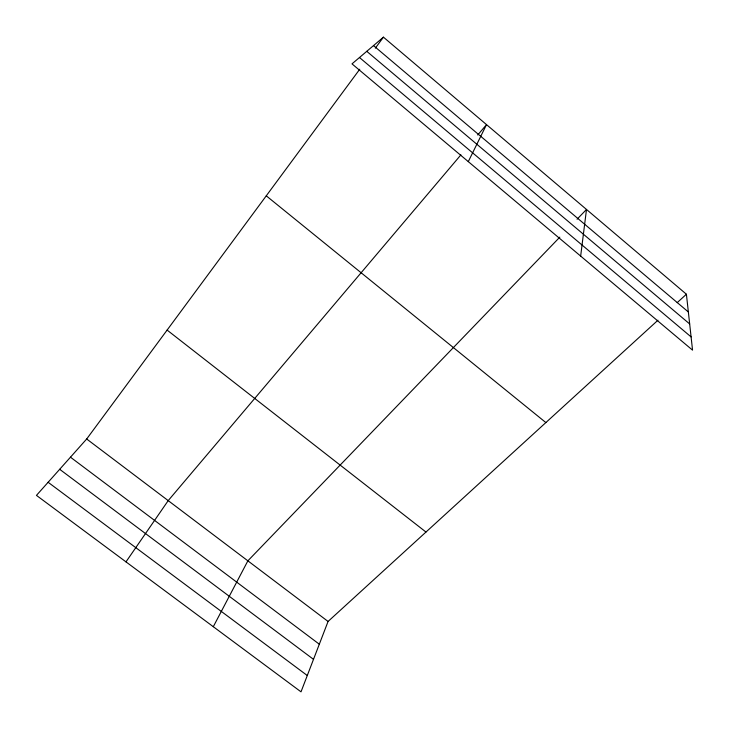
<?xml version="1.0" encoding="UTF-8"?>
<svg xmlns="http://www.w3.org/2000/svg" width="729" height="729" viewBox="0 0 729 729"><rect width="100%" height="100%" fill="white"/><g stroke="black" fill="none" stroke-linecap="round" stroke-linejoin="round"><path stroke-width="1.09" d="M580.658 256.089L586.499 209.451L577.076 219.229M657.941 320.231L328.068 621.454L301.013 691.839L36.45 495.383L86.678 438.995L359.762 69.228M468.291 161.619L486.516 124.623L477.741 134.993M213.296 626.703L247.869 560.838L559.817 237.144M125.989 561.868L168.208 500.623L460.91 154.867M375.326 48.16L383.445 37.161L686.408 294.234L692.55 350.148L351.998 63.87L383.445 37.161M677.195 302.644L686.408 294.234M48.123 482.279L307.283 675.519M59.678 469.303L313.497 659.344M70.467 457.192L319.32 644.217M86.678 438.995L328.068 621.454M167.114 330.091L425.973 532.052M266.267 195.828L545.866 422.574M359.479 57.518L691.092 336.907M373.503 45.608L688.358 311.976M366.778 51.322L689.67 323.949"/></g></svg>
